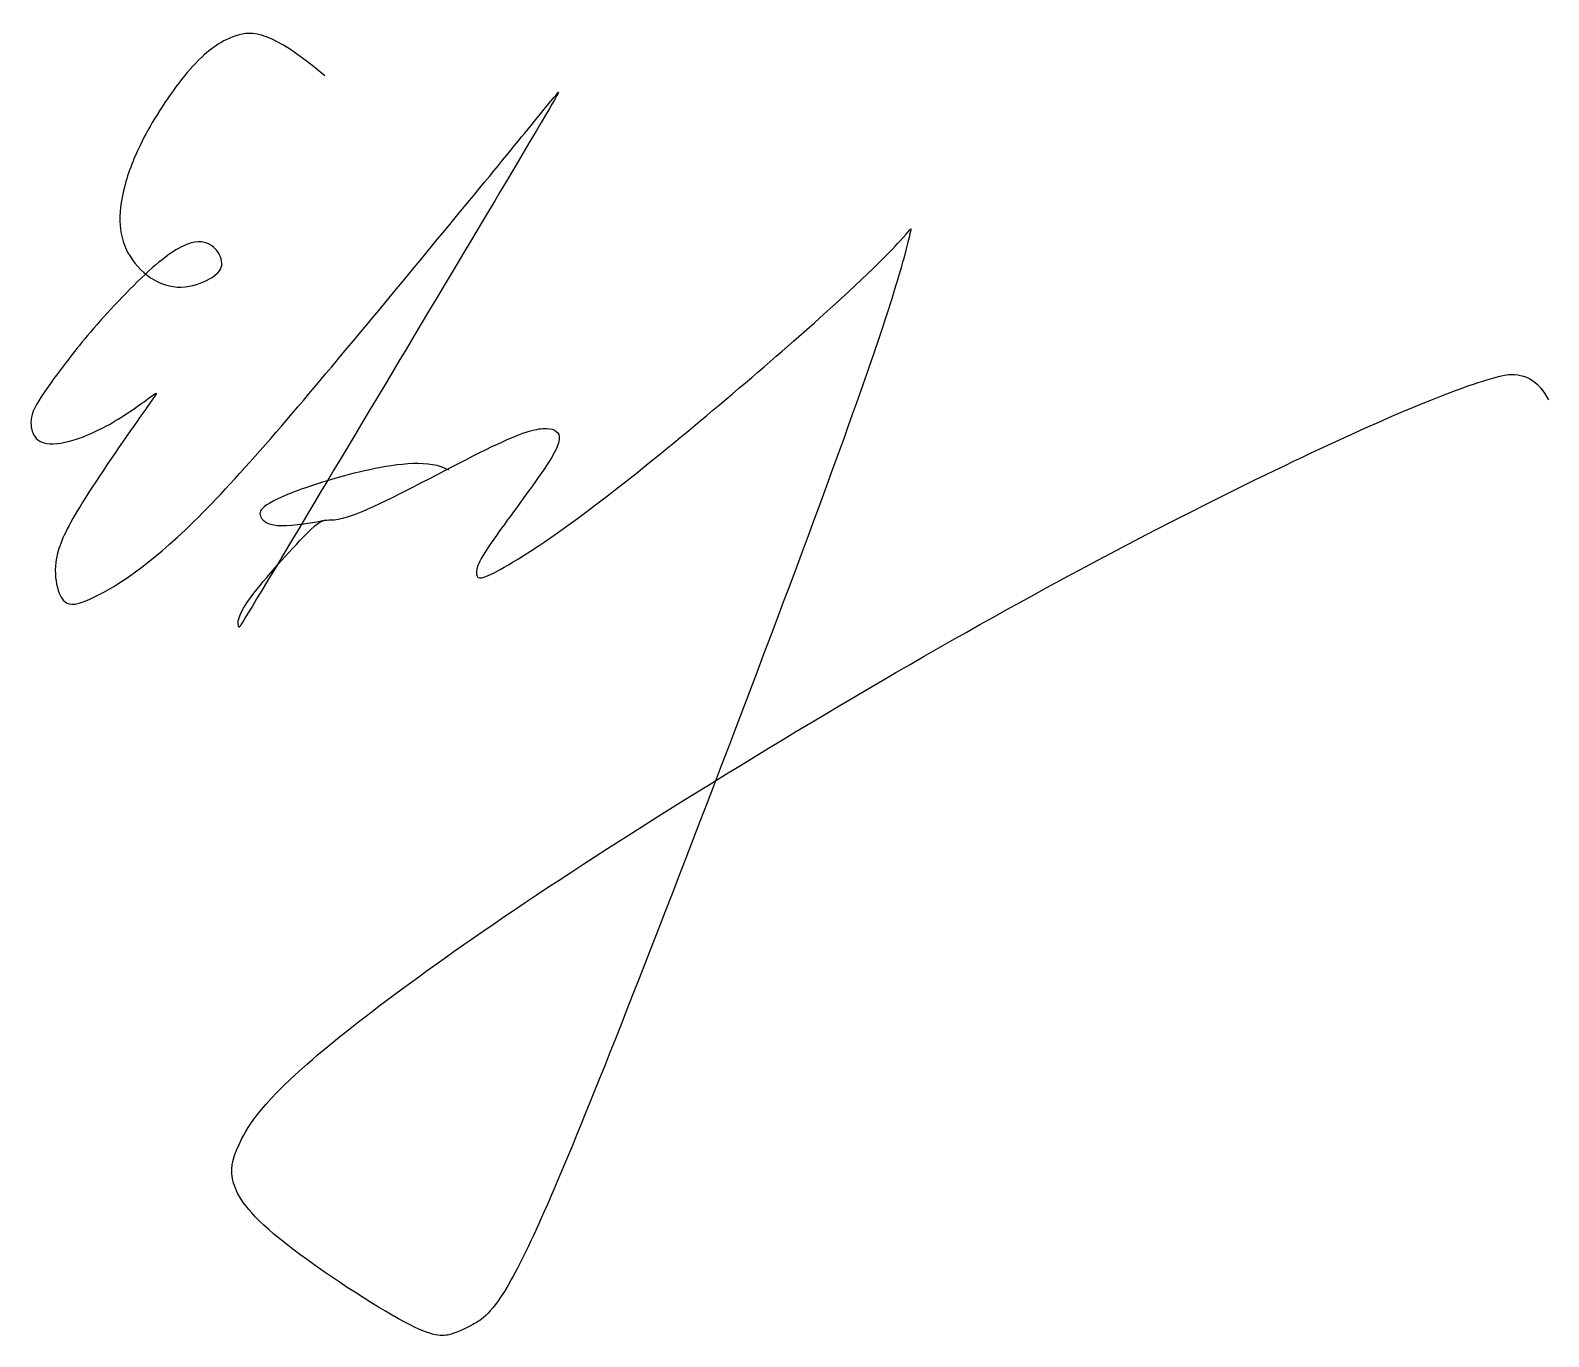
# Model space of a CAD drawing. Header units: inches. Extents: x 22.68 to 29.63, y 19.08 to 25.06.
import ezdxf

# ---------------------------------------------------------------- set-up
doc = ezdxf.new("R2010")
doc.units = ezdxf.units.IN
doc.header["$MEASUREMENT"] = 0
doc.layers.add('Sign', color=5, linetype='Continuous')

msp = doc.modelspace()

# ---------------------------------------------------------------- linework, layer by layer
at = {"layer": 'Sign'}
for points in [[(24.0275, 24.8554), (23.7813, 25.0635), (23.6109, 25.0635), (23.4152, 24.9155), (23.1963, 24.5892), (23.1073, 24.3631), (23.0794, 24.1843), (23.1142, 24.0427), (23.2234, 23.9174), (23.372, 23.871), (23.5137, 23.9244), (23.5718, 23.9824), (23.5346, 24.0706), (23.4464, 24.1147), (23.2791, 24.0311), (22.9563, 23.6946), (22.7982, 23.4828), (22.6798, 23.3226), (22.6798, 23.2321), (22.717, 23.1671), (22.8447, 23.1671), (23.0537, 23.2553), (23.2697, 23.4131), (23.2651, 23.4131), (22.9074, 22.8995), (22.7913, 22.6767), (22.7913, 22.5374), (22.8284, 22.4283), (22.926, 22.4283), (23.3673, 22.6999), (24.1736, 23.6544), (25.0981, 24.7807), (25.0981, 24.7831), (25.0981, 24.77), (23.6368, 22.3254), (23.6368, 22.3311), (23.6305, 22.3311), (23.6305, 22.4164), (23.9947, 22.8213), (24.0323, 22.8213), (24.1601, 22.8213), (24.8481, 23.197), (25.0473, 23.2571), (25.1225, 23.2157), (25.0698, 23.0955), (24.7729, 22.7011), (24.7202, 22.6034), (24.7202, 22.5621), (24.7487, 22.5351), (25.2697, 22.8639), (26.4096, 23.8344), (26.7111, 24.1478), (26.7111, 24.1624), (26.7111, 24.1284), (26.5246, 23.4747), (25.236, 20.0966), (24.8393, 19.2069), (24.698, 19.1337), (24.603, 19.0815), (24.4677, 19.0815), (23.72, 19.5726), (23.5823, 19.8003), (23.6131, 19.9331), (23.7769, 20.2321), (24.9744, 21.1272), (27.2526, 22.5054), (28.9239, 23.3205), (29.4184, 23.4915), (29.4929, 23.4915), (29.5824, 23.4587), (29.6315, 23.3723)], [(24.5956, 23.0492), (24.5112, 23.0989), (24.2169, 23.0599), (23.8777, 22.9518), (23.7275, 22.8783), (23.7275, 22.8333), (23.7816, 22.7838), (23.9362, 22.8018), (24.0244, 22.8199)]]:
    msp.add_open_spline(points, degree=3, dxfattribs=at)

doc.saveas('drawing.dxf')
